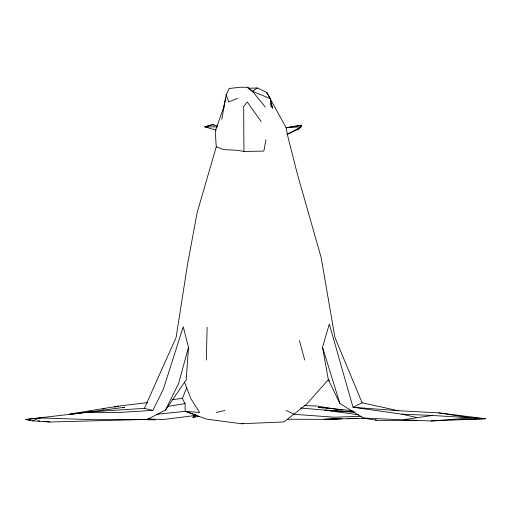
<?xml version="1.0" encoding="UTF-8"?>
<svg xmlns="http://www.w3.org/2000/svg" width="511" height="511" viewBox="0 0 511 511"><rect width="100%" height="100%" fill="white"/><g stroke="black" fill="none" stroke-linecap="round" stroke-linejoin="round"><path stroke-width="0.77" d="M206.323 359.993L207.121 327.232M188.489 347.244L186.202 379.871L165.462 410.154L147.219 419.416L49.912 421.997L32.372 420.853L25.55 419.48L87.636 412.268L105.017 410.882L144.396 408.359L152.859 410.403L163.252 389.478L183.238 326.772L188.489 347.244L178.684 383.269L165.462 410.154M301.458 125.214L286.115 127.788L301.222 126.715L287.284 134.278L286.154 127.712L301.458 125.214L301.222 126.715L298.117 129.353L287.284 134.278L297.255 173.606L321.202 257.697L334.929 337.496L362.146 402.853M221.793 119.363L226.156 94.816L229.088 88.524L240.144 87.253L247.522 87.298L252.37 91.207L265.337 107.08M265.931 139.714L263.868 151.084L243.932 151.46L237.404 150.291L223.556 149.602L216.262 146.791L215.252 131.384L223.313 108.287L225.581 98.808M216.262 146.791L197.086 212.902L187.537 264.359L176.091 337.496L144.396 408.359M193.682 415.456L193.005 417.596L199.111 416.19M322.665 348.017L328.33 379.686L306.408 404.367L283.956 421.933L241.479 423.747L206.629 419.154L185.238 411.31L185.039 403.594L182.37 398.401L186.802 387.555M193.765 416.21L193.005 417.596L196.869 415.315L195.317 415.168M223.313 108.287L224.182 107.093M298.117 129.353L299.069 128.172M271.124 107.176L270.345 98.649L266.704 92.408L257.442 87.994L252.37 91.207L270.345 98.649L272.567 108.262L270.971 103.937M237.685 98.24L228.781 101.989L226.156 94.816M32.372 420.853L39.673 417.928L94.861 419.723L147.219 419.416M206.616 126.377L212.704 124.601L217.654 126.083M115.179 406.948L118.239 406.149L147.532 402.611M216.153 412.53L224.923 410.461M114.375 406.973L118.239 406.149L69.336 414.102M123.094 407.606L124.646 407.28L70.224 414.453M205.856 126.6L204.726 126.837L216.217 130.133M102.513 409.126L104.04 408.806M404.073 419.601L432.357 415.475L485.45 418.733L430.965 420.975L363.232 418.081L339.86 403.422L328.33 379.686L329.41 380.867M167.704 406.405L185.039 403.594M196.869 415.315L162.677 419.576L147.622 418.86M172.073 399.647L182.37 398.401M156.111 414.357L185.238 411.31L199.629 412.486L190.865 398.695L184.439 381.998M41.991 417.8L25.55 419.48L30.264 419.965M430.965 420.975L471.346 417.928L438.802 412.875L398.337 410.729L353.005 407.261L329.314 324.057L322.524 347.244L339.86 403.422M152.859 410.403L116.323 412.588L87.636 412.268M241.479 423.747L243.153 423.645M434.861 420.393L436.407 420.317M361.622 416.235L334.494 417.225L293.173 414.261M338.972 418.771L323.98 419.32L287.687 419.237M347.659 418.452L353.178 418.253M342.038 418.752L323.98 419.32L366.042 418.247M347.531 418.579L357.738 418.266M248.174 88.275L257.442 87.994M459.517 419.518L485.45 418.733L438.802 412.875M217.335 126.913L204.726 126.837L212.704 124.601L214.052 125.31M363.232 418.081L376.677 420.336L416.88 420.649M132.924 419.359L155.242 419.882M304.524 405.593L316.481 406.009L339.151 409.611M398.337 410.729L362.127 402.789L353.005 407.261L401.735 414.153L432.357 415.475M300.417 408.014L325.073 410.135L354.129 411.796M358.62 414.83L325.073 410.135L355.062 412.377M352.315 410.64L318.225 407.28L323.674 408.002M38.127 420.783L39.698 420.943M43.627 421.351L49.912 421.997M326.005 408.315L327.564 408.525M325.073 410.135L326.644 410.346M330.579 410.87L332.156 411.08M340.716 409.86L342.281 410.109M401.735 414.153L416.759 417.525M185.238 411.31L196.141 415.06M375.227 419.825L376.677 420.336M286.09 410.461L294.042 414.28M247.522 87.298L253.309 92.299M261.21 121.624L247.279 101.989L243.677 106.505L243.932 151.46M286.154 127.712L266.704 92.408L267.502 94.567M299.44 340.594L304.69 359.993"/></g></svg>
